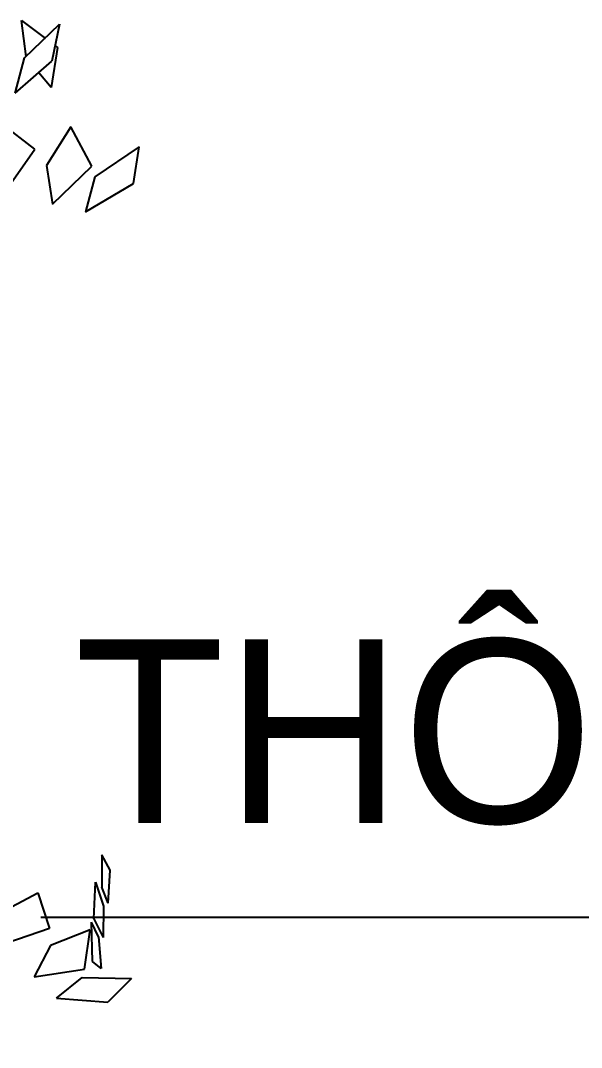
# Model space of a CAD drawing. Header units: millimetres. Extents: x 563079 to 571925, y 2063830 to 2067381.
# Drawn here: x 570451.92 to 570456.49, y 2066748.92 to 2066757.31 of the extents above; entities that cross this region are included whole.
import ezdxf

# ---------------------------------------------------------------- set-up
doc = ezdxf.new("R2010")
doc.units = ezdxf.units.MM
doc.header["$MEASUREMENT"] = 0
doc.layers.add('MC', color=7, linetype='Continuous')
doc.layers.add('SO', color=48, linetype='Continuous')
doc.styles.add('KTEN', font='')
doc.styles.add('TIEUDE', font='', dxfattribs={"width": 0.8})
doc.styles.get('KTEN').set_extended_font_data('.VnAvantH')
doc.styles.get('TIEUDE').set_extended_font_data('.VnAvantH')
doc.dimstyles.new('DIM3', dxfattribs={"dimscale": 1.2, "dimtxt": 1.2, "dimasz": 0.4, "dimexe": 0, "dimexo": 0, "dimgap": 0.3, "dimtad": 1, "dimzin": 0, "dimdsep": 46, "dimtxsty": 'TIEUDE', "dimblk1": 'BOXFILLED', "dimblk2": 'BOXFILLED', "dimsah": 1, "dimcen": 0.09, "dimdle": 0.8, "dimclrd": 9, "dimclre": 9, "dimclrt": 7, "dimadec": 1, "dimazin": 0, "dimtfac": 1, "dimtmove": 2, "dimatfit": 3, "dimldrblk": 'BOXFILLED', "dimfxl": 1, "dimtolj": 1, "dimtzin": 0, "dimarcsym": 0})

# ---------------------------------------------------------------- blocks, each defined once
blk = doc.blocks.new('fasfsfsdf')
at = {"color": 99, "linetype": 'ByBlock'}
for p, q in [((596086.8949, 2065626.7512), (596086.6095, 2065627.0259)), ((596086.6095, 2065627.0259), (596086.6714, 2065626.7226)), ((596086.9187, 2065627.0545), (596086.7237, 2065626.9082)), ((596086.8807, 2065626.7619), (596086.9187, 2065627.0545)), ((596086.6428, 2065626.8475), (596086.6238, 2065626.8332)), ((596086.6238, 2065626.8332), (596086.6761, 2065626.5086)), ((596086.9711, 2065626.4622), (596086.8949, 2065626.7512)), ((596086.9711, 2065626.4622), (596086.6714, 2065626.7226)), ((596086.6761, 2065626.5086), (596086.776, 2065626.6263)), ((596086.3431, 2065625.8664), (596086.5144, 2065626.1875)), ((596086.5144, 2065626.1875), (596086.7142, 2065625.8699)), ((596086.8093, 2065626.0055), (596087.0852, 2065626.216)), ((596085.9578, 2065626.0234), (596086.3193, 2065625.7772)), ((596086.0054, 2065625.7237), (596085.9578, 2065626.0234)), ((596087.1042, 2065625.5881), (596086.8093, 2065626.0055)), ((596086.6666, 2065625.556), (596086.3431, 2065625.8664)), ((596086.7142, 2065625.8699), (596086.6666, 2065625.556)), ((596086.3193, 2065625.7772), (596086.3954, 2065625.4917)), ((596086.3954, 2065625.4917), (596086.0054, 2065625.7237)), ((596086.1956, 2065620.1186), (596086.2622, 2065620.2435)), ((596086.2622, 2065620.2435), (596086.2622, 2065619.9794)), ((596086.2099, 2065619.8474), (596086.1956, 2065620.1186)), ((596086.2099, 2065619.8474), (596086.2622, 2065619.9794)), ((596086.3146, 2065620.0187), (596086.248, 2065619.8225)), ((596086.3288, 2065619.719), (596086.3146, 2065620.0187)), ((596086.7855, 2065619.9331), (596086.6904, 2065619.6405)), ((596087.1566, 2065619.7368), (596086.7855, 2065619.9331)), ((596086.248, 2065619.8225), (596086.2527, 2065619.5691)), ((596086.3288, 2065619.719), (596086.2527, 2065619.5691)), ((596086.2908, 2065619.5727), (596086.3479, 2065619.694)), ((596086.3384, 2065619.3729), (596086.3479, 2065619.694)), ((596086.405, 2065619.3087), (596086.3574, 2065619.6298)), ((596086.3574, 2065619.6298), (596086.6809, 2065619.5013)), ((596086.6904, 2065619.6405), (596087.1375, 2065619.4871)), ((596086.2908, 2065619.5727), (596086.267, 2065619.3158)), ((596086.6809, 2065619.5013), (596086.8141, 2065619.248)), ((596086.267, 2065619.3158), (596086.3384, 2065619.3729)), ((596086.8141, 2065619.248), (596086.405, 2065619.3087)), ((596086.424, 2065619.2409), (596086.0196, 2065619.2338)), ((596086.0196, 2065619.2338), (596086.2147, 2065619.0411)), ((596086.6333, 2065619.0732), (596086.424, 2065619.2409)), ((596086.6333, 2065619.0732), (596086.2147, 2065619.0411))]:
    blk.add_line(p, q, dxfattribs=at)
blk = doc.blocks.new('_BoxFilled')
at = {"color": 0, "linetype": 'ByBlock', "lineweight": -2}
blk.add_line((-0.5, 0), (-1, 0), dxfattribs=at)
at = {"color": 0, "linetype": 'ByBlock'}
blk.add_solid([(-0.5, 0.5), (0.5, 0.5), (-0.5, -0.5), (0.5, -0.5)], dxfattribs=at)

msp = doc.modelspace()

# ---------------------------------------------------------------- block references
at = {"layer": 'SO', "color": 4, "xscale": -1}
msp.add_blockref('fasfsfsdf', (1166538.84172, 1130.25078), dxfattribs=at)

# ---------------------------------------------------------------- texts
at = {"layer": 'MC', "style": 'KTEN'}
msp.add_text('Th«ng tin liªn l¹c', height=1.5, dxfattribs=at).set_placement((570452.35667, 2066750.75336))

# ---------------------------------------------------------------- leaders
at = {"layer": 'MC', "color": 9}
msp.add_leader([(570476.40552, 2066728.03232), (570472.28898, 2066749.98181), (570452.08241, 2066749.98181)], dimstyle='DIM3', override={"dimasz": 1.5, "dimgap": 0.3, "dimtad": 0}, dxfattribs=at)

doc.saveas('drawing.dxf')
